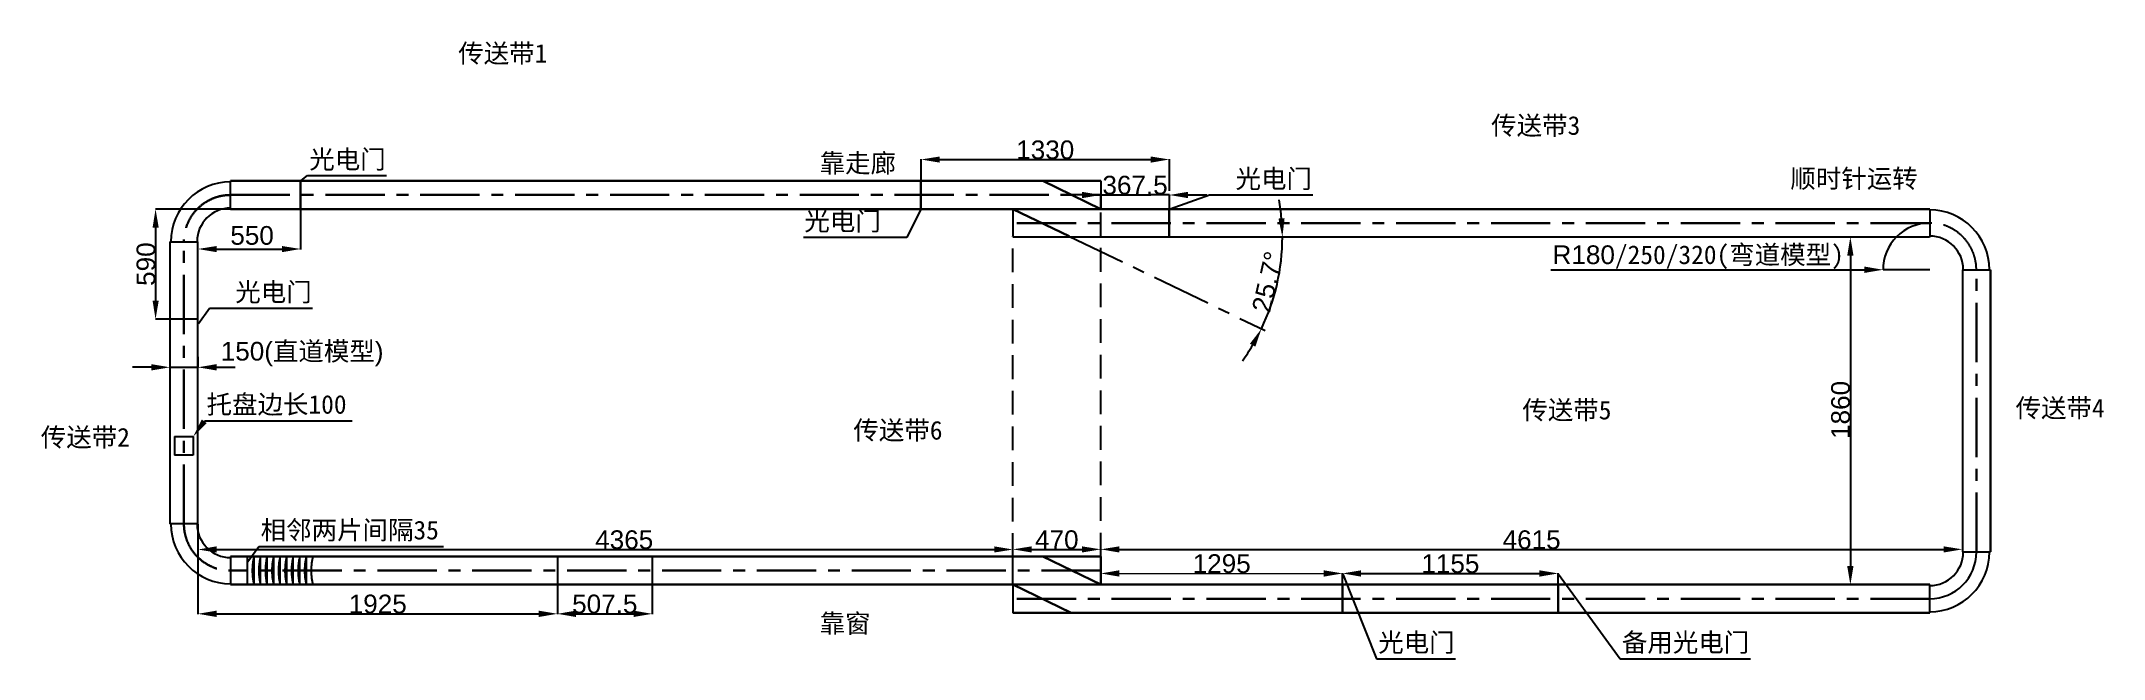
# Model space of a CAD drawing. Header units: millimetres. Extents: x -694 to 10352, y -401 to 2902.
import ezdxf
from ezdxf import colors
from ezdxf.entities.mleader import LeaderData, LeaderLine
from ezdxf.math import Vec2, Vec3

# ---------------------------------------------------------------- set-up
doc = ezdxf.new("R2010")
doc.units = ezdxf.units.MM
doc.header["$LTSCALE"] = 10
doc.linetypes.add('CENTER', pattern=[50.8, 31.75, -6.35, 6.35, -6.35])
doc.linetypes.add('DASHED', pattern=[19.05, 12.7, -6.35])
doc.styles.get("Standard").update_dxf_attribs({"font": 'arial.ttf', "height": 100})
doc.dimstyles.new('ISO-25', dxfattribs={"dimtxt": 2.5, "dimasz": 2.5, "dimexe": 1.25, "dimexo": 0.625, "dimtad": 1, "dimtxsty": 'Standard', "dimcen": 2.5, "dimadec": 0, "dimazin": 0, "dimtfac": 1, "dimtmove": 0, "dimatfit": 3, "dimfxl": 1, "dimarcsym": 0})

# ---------------------------------------------------------------- blocks, each defined once
blk = doc.blocks.new('*D1')
at = {"color": 0, "lineweight": -2, "transparency": 16777216}
for p, q in [((-5, 1829), (-5, 1157)), ((-105, 1158), (-205, 1158)), ((-5, 1158), (145, 1158)), ((145, 1214), (145, 1157)), ((245, 1158), (345, 1158))]:
    blk.add_line(p, q, dxfattribs=at)
at = {"color": 0, "transparency": 16777216}
for points in [[(-105, 1175), (-105, 1141), (-5, 1158)], [(245, 1175), (245, 1141), (145, 1158)]]:
    blk.add_solid(points, dxfattribs=at)
at = {"layer": 'Defpoints', "color": 0, "transparency": 16777216}
for p in [(-5, 1830), (145, 1215), (145, 1158)]:
    blk.add_point(p, dxfattribs=at)
at = {"color": 0, "lineweight": 30, "transparency": 16777216, "insert": (703, 1229), "char_height": 100, "attachment_point": 5}
blk.add_mtext('150({\\fSimSun|b0|i0|c134|p2;直道模型})', dxfattribs=at)
blk = doc.blocks.new('*D2')
at = {"color": 0, "lineweight": -2, "transparency": 16777216}
for p, q in [((695, 2004), (695, 1789)), ((145, 1791), (145, 1792)), ((245, 1791), (595, 1791))]:
    blk.add_line(p, q, dxfattribs=at)
at = {"color": 0, "transparency": 16777216}
for points in [[(245, 1807), (245, 1774), (145, 1791)], [(595, 1807), (595, 1774), (695, 1791)]]:
    blk.add_solid(points, dxfattribs=at)
at = {"layer": 'Defpoints', "color": 0, "transparency": 16777216}
for p in [(695, 2005), (145, 1791), (695, 1791)]:
    blk.add_point(p, dxfattribs=at)
at = {"color": 0, "lineweight": 30, "transparency": 16777216, "insert": (435, 1863), "char_height": 100, "attachment_point": 5}
blk.add_mtext('550', dxfattribs=at)
blk = doc.blocks.new('*D3')
at = {"color": 0, "lineweight": -2, "transparency": 16777216}
for p, q in [((145, 318), (145, 182)), ((245, 183), (4410, 183)), ((4510, -4), (4510, 184))]:
    blk.add_line(p, q, dxfattribs=at)
at = {"color": 0, "transparency": 16777216}
for points in [[(245, 200), (245, 167), (145, 183)], [(4410, 200), (4410, 167), (4510, 183)]]:
    blk.add_solid(points, dxfattribs=at)
at = {"layer": 'Defpoints', "color": 0, "transparency": 16777216}
for p in [(145, 319), (4510, 183), (4510, -5)]:
    blk.add_point(p, dxfattribs=at)
at = {"color": 0, "lineweight": 30, "transparency": 16777216, "insert": (2428, 235), "char_height": 100, "attachment_point": 5}
blk.add_mtext('4365', dxfattribs=at)
blk = doc.blocks.new('*D4')
at = {"color": 0, "lineweight": -2, "transparency": 16777216}
for p, q in [((4510, 121), (4510, 185)), ((4610, 184), (4880, 184)), ((4980, 121), (4980, 185))]:
    blk.add_line(p, q, dxfattribs=at)
at = {"color": 0, "transparency": 16777216}
for points in [[(4610, 200), (4610, 167), (4510, 184)], [(4880, 200), (4880, 167), (4980, 184)]]:
    blk.add_solid(points, dxfattribs=at)
at = {"layer": 'Defpoints', "color": 0, "transparency": 16777216}
for p in [(4510, 120), (4980, 184), (4980, 120)]:
    blk.add_point(p, dxfattribs=at)
at = {"color": 0, "lineweight": 30, "transparency": 16777216, "insert": (4745, 235), "char_height": 100, "attachment_point": 5}
blk.add_mtext('470', dxfattribs=at)
blk = doc.blocks.new('*D5')
at = {"color": 0, "lineweight": -2, "transparency": 16777216}
for p, q in [((4980, -4), (4980, 56)), ((6275, -4), (6275, 56))]:
    blk.add_line(p, q, dxfattribs=at)
at = {"color": 0, "lineweight": 0, "transparency": 16777216}
blk.add_line((5080, 55), (6175, 55), dxfattribs=at)
at = {"color": 0, "transparency": 16777216}
for points in [[(5080, 72), (5080, 38), (4980, 55)], [(6175, 72), (6175, 38), (6275, 55)]]:
    blk.add_solid(points, dxfattribs=at)
at = {"layer": 'Defpoints', "color": 0, "transparency": 16777216}
for p in [(6275, 55), (4980, -5), (6275, -5)]:
    blk.add_point(p, dxfattribs=at)
at = {"color": 0, "lineweight": 30, "transparency": 16777216, "insert": (5628, 107), "char_height": 100, "attachment_point": 5}
blk.add_mtext('1295', dxfattribs=at)
blk = doc.blocks.new('*D6')
at = {"color": 0, "lineweight": -2, "transparency": 16777216}
for p, q in [((6275, -4), (6275, 56)), ((6375, 55), (7330, 55)), ((7430, -4), (7430, 56))]:
    blk.add_line(p, q, dxfattribs=at)
at = {"color": 0, "transparency": 16777216}
for points in [[(6375, 72), (6375, 38), (6275, 55)], [(7330, 72), (7330, 38), (7430, 55)]]:
    blk.add_solid(points, dxfattribs=at)
at = {"layer": 'Defpoints', "color": 0, "transparency": 16777216}
for p in [(7430, 55), (6275, -5), (7430, -5)]:
    blk.add_point(p, dxfattribs=at)
at = {"color": 0, "lineweight": 30, "transparency": 16777216, "insert": (6853, 107), "char_height": 100, "attachment_point": 5}
blk.add_mtext('1155', dxfattribs=at)
blk = doc.blocks.new('*D7')
at = {"color": 0, "lineweight": -2, "transparency": 16777216}
for p, q in [((4980, 146), (4980, 185)), ((5080, 184), (9495, 184)), ((9595, 199), (9595, 183))]:
    blk.add_line(p, q, dxfattribs=at)
at = {"color": 0, "transparency": 16777216}
for points in [[(5080, 200), (5080, 167), (4980, 184)], [(9495, 200), (9495, 167), (9595, 184)]]:
    blk.add_solid(points, dxfattribs=at)
at = {"layer": 'Defpoints', "color": 0, "transparency": 16777216}
for p in [(4980, 145), (9595, 200), (9595, 184)]:
    blk.add_point(p, dxfattribs=at)
at = {"color": 0, "transparency": 16777216, "insert": (7288, 235), "char_height": 100, "attachment_point": 5}
blk.add_mtext('4615', dxfattribs=at)
blk = doc.blocks.new('*U8')
at = {"linetype": 'CENTER'}
blk.add_line((-18, 90), (-18, -60), dxfattribs=at)
blk.add_arc((322, 15), 313, 166.1438, 193.8562, dxfattribs=at)
blk = doc.blocks.new('*U9')
at = {"color": 0, "linetype": 'ByBlock', "lineweight": -2, "transparency": 16777216}
for p in [(0, 0), (35, 0), (70, 0), (105, 0), (140, 0), (175, 0), (210, 0), (245, 0), (280, 0), (315, 0)]:
    blk.add_blockref('*U8', p, dxfattribs=at)
blk = doc.blocks.new('*D10')
at = {"color": 0, "lineweight": -2, "transparency": 16777216}
for start, end in [(5.0665, 10.133), (334.3, 360), (324.167, 329.2335)]:
    blk.add_arc((4822, 1855), 1131, start, end, dxfattribs=at)
at = {"color": 0, "transparency": 16777216}
for points in [[(5965, 1956), (5932, 1954), (5953, 1855)], [(5779, 1284), (5808, 1268), (5841, 1364)]]:
    blk.add_solid(points, dxfattribs=at)
at = {"layer": 'Defpoints', "color": 0, "transparency": 16777216}
for p in [(4510, 1855), (4810, 1861), (9380, 1855), (5903, 1522), (5860, 1355)]:
    blk.add_point(p, dxfattribs=at)
at = {"color": 0, "transparency": 16777216, "insert": (5874, 1615), "char_height": 100, "attachment_point": 5, "rotation": 77.15}
blk.add_mtext('25.7°', dxfattribs=at)
blk = doc.blocks.new('*D11')
at = {"color": 0, "lineweight": -2, "transparency": 16777216}
for p, q in [((9419, 1855), (8994, 1855)), ((8995, 1755), (8995, 95)), ((9419, -5), (8994, -5))]:
    blk.add_line(p, q, dxfattribs=at)
at = {"color": 0, "transparency": 16777216}
for points in [[(8978, 1755), (9012, 1755), (8995, 1855)], [(8978, 95), (9012, 95), (8995, -5)]]:
    blk.add_solid(points, dxfattribs=at)
at = {"layer": 'Defpoints', "color": 0, "transparency": 16777216}
for p in [(9420, 1855), (8995, -5), (9420, -5)]:
    blk.add_point(p, dxfattribs=at)
at = {"color": 0, "transparency": 16777216, "insert": (8943, 930), "char_height": 100, "attachment_point": 5, "rotation": 90}
blk.add_mtext('1860', dxfattribs=at)
blk = doc.blocks.new('*D12')
at = {"color": 0, "lineweight": -2, "transparency": 16777216}
for p, q in [((4018, 2156), (4018, 2271)), ((4118, 2270), (5248, 2270)), ((5348, 2102), (5348, 2271))]:
    blk.add_line(p, q, dxfattribs=at)
at = {"color": 0, "transparency": 16777216}
for points in [[(4118, 2286), (4118, 2253), (4018, 2270)], [(5248, 2286), (5248, 2253), (5348, 2270)]]:
    blk.add_solid(points, dxfattribs=at)
at = {"layer": 'Defpoints', "color": 0, "transparency": 16777216}
for p in [(5348, 2270), (4018, 2155), (5348, 2101)]:
    blk.add_point(p, dxfattribs=at)
at = {"color": 0, "transparency": 16777216, "insert": (4683, 2321), "char_height": 100, "attachment_point": 5}
blk.add_mtext('1330', dxfattribs=at)
blk = doc.blocks.new('*D13')
at = {"color": 0, "lineweight": -2, "transparency": 16777216}
for p, q in [((319, 2005), (-83, 2005)), ((-82, 1905), (-82, 1515)), ((-6, 1415), (-83, 1415))]:
    blk.add_line(p, q, dxfattribs=at)
at = {"color": 0, "transparency": 16777216}
for points in [[(-98, 1905), (-65, 1905), (-82, 2005)], [(-98, 1515), (-65, 1515), (-82, 1415)]]:
    blk.add_solid(points, dxfattribs=at)
at = {"layer": 'Defpoints', "color": 0, "transparency": 16777216}
for p in [(320, 2005), (-82, 1415), (-5, 1415)]:
    blk.add_point(p, dxfattribs=at)
at = {"color": 0, "transparency": 16777216, "insert": (-133, 1710), "char_height": 100, "attachment_point": 5, "rotation": 90}
blk.add_mtext('590', dxfattribs=at)
blk = doc.blocks.new('*D14')
at = {"color": 0, "lineweight": -2, "transparency": 16777216}
for p, q in [((145, 319), (145, -162)), ((2070, -6), (2070, -162)), ((245, -161), (1970, -161))]:
    blk.add_line(p, q, dxfattribs=at)
at = {"color": 0, "transparency": 16777216}
for points in [[(245, -144), (245, -178), (145, -161)], [(1970, -144), (1970, -178), (2070, -161)]]:
    blk.add_solid(points, dxfattribs=at)
at = {"layer": 'Defpoints', "color": 0, "transparency": 16777216}
for p in [(145, 319), (2070, -5), (2070, -161)]:
    blk.add_point(p, dxfattribs=at)
at = {"color": 0, "transparency": 16777216, "insert": (1108, -109), "char_height": 100, "attachment_point": 5}
blk.add_mtext('1925', dxfattribs=at)
blk = doc.blocks.new('*D16')
at = {"color": 0, "lineweight": -2, "transparency": 16777216}
for p, q in [((2070, -1), (2070, -162)), ((2578, -6), (2578, -162)), ((2170, -161), (2478, -161))]:
    blk.add_line(p, q, dxfattribs=at)
at = {"color": 0, "transparency": 16777216}
for points in [[(2170, -144), (2170, -178), (2070, -161)], [(2478, -144), (2478, -178), (2578, -161)]]:
    blk.add_solid(points, dxfattribs=at)
at = {"layer": 'Defpoints', "color": 0, "transparency": 16777216}
for p in [(2070, -1), (2578, -5), (2578, -161)]:
    blk.add_point(p, dxfattribs=at)
at = {"color": 0, "transparency": 16777216, "insert": (2324, -109), "char_height": 100, "attachment_point": 5}
blk.add_mtext('507.5', dxfattribs=at)
blk = doc.blocks.new('*D17')
at = {"color": 0, "lineweight": -2, "transparency": 16777216}
for p, q in [((7390, 1680), (9070, 1680)), ((9420, 1680), (9170, 1680))]:
    blk.add_line(p, q, dxfattribs=at)
blk.add_arc((9420, 1680), 250, 90.1432, 180.2865, dxfattribs=at)
at = {"color": 0, "transparency": 16777216}
blk.add_solid([(9070, 1697), (9070, 1663), (9170, 1680)], dxfattribs=at)
at = {"layer": 'Defpoints', "color": 0, "transparency": 16777216}
for p in [(9170, 1680), (9420, 1680)]:
    blk.add_point(p, dxfattribs=at)
at = {"color": 0, "transparency": 16777216, "insert": (8180, 1747), "char_height": 100, "attachment_point": 5}
blk.add_mtext('R180{\\fSimSun|b0|i0|c134|p2;/250/320(弯道模型)}', dxfattribs=at)
blk = doc.blocks.new('*D20')
at = {"color": 0, "lineweight": -2, "transparency": 16777216}
for p, q in [((4880, 2080), (4780, 2080)), ((4980, 2006), (4980, 2081)), ((4980, 2080), (5080, 2080)), ((5080, 2080), (5248, 2080)), ((5348, 2080), (5248, 2080)), ((5348, 2006), (5348, 2081)), ((5448, 2080), (5548, 2080))]:
    blk.add_line(p, q, dxfattribs=at)
at = {"color": 0, "transparency": 16777216}
for points in [[(4880, 2097), (4880, 2063), (4980, 2080)], [(5448, 2097), (5448, 2063), (5348, 2080)]]:
    blk.add_solid(points, dxfattribs=at)
at = {"layer": 'Defpoints', "color": 0, "transparency": 16777216}
for p in [(4980, 2005), (5348, 2080), (5348, 2005)]:
    blk.add_point(p, dxfattribs=at)
at = {"color": 0, "transparency": 16777216, "insert": (5164, 2132), "char_height": 100, "attachment_point": 5}
blk.add_mtext('367.5', dxfattribs=at)

msp = doc.modelspace()

# ---------------------------------------------------------------- linework, layer by layer
at = {"lineweight": 30}
for p, q in [((320, 2155), (4980, 2155)), ((4669.945, 2155), (4980, 2005)), ((9419.998, 2005), (320, 2005)), ((4510, 2005), (4811.288, 1860)), ((9745, 170), (9745, 1680)), ((320, 145), (4980, 145)), ((4669.622, 145), (4980, -4.375)), ((4980, 145), (4980, -5)), ((320, -5), (9420, -5)), ((4510, -5), (4821.677, -155)), ((4510, -155), (9420, -155))]:
    msp.add_line(p, q, dxfattribs=at)
for p, q in [((320, 2005), (320, 2155)), ((4980, 2155), (4980, 2005)), ((4510, 2005), (4510, 1860)), ((9419.998, 2005), (9419.998, 1855)), ((-5, 1830), (145, 1830)), ((9380, 1855), (4510, 1855)), ((9595, 1680), (9595, 170)), ((9595, 1680), (9745, 1680)), ((145, 320), (-5, 320)), ((320, 145), (320, -5)), ((9595, 170), (9745, 170)), ((4510, -5), (4510, -155)), ((9420, -155), (9420, -5))]:
    msp.add_line(p, q)
at = {"color": 3, "lineweight": 30}
for p, q in [((695, 2155), (695, 2005)), ((4017.5, 2155), (4017.5, 2005)), ((5347.5, 2005), (5347.5, 1860)), ((6275, -5), (6275, -155)), ((7430, -5), (7430, -155))]:
    msp.add_line(p, q, dxfattribs=at)
at = {"linetype": 'DASHED'}
for p, q in [((4980, 145.625), (4980, 2005)), ((4510, 142.708), (4510, 1860))]:
    msp.add_line(p, q, dxfattribs=at)
at = {"linetype": 'CENTER', "lineweight": 30}
for p, q in [((9419.998, 1930), (4510, 1930)), ((9670, 170), (9670, 1680)), ((9420, -80), (4510, -80))]:
    msp.add_line(p, q, dxfattribs=at)
at = {"linetype": 'Continuous'}
for p, q in [((-5, 1790), (-5, 320)), ((145, 320), (145, 1830))]:
    msp.add_line(p, q, dxfattribs=at)
at = {"linetype": 'CENTER'}
msp.add_line((4810.177, 1860.534), (5860.378, 1355.107), dxfattribs=at)
at = {"color": 3}
for p, q in [((145, 1415), (-5, 1415)), ((2070, 145), (2070, -5)), ((2070, 120), (2070, 0)), ((2577.5, 145), (2577.5, -5.625))]:
    msp.add_line(p, q, dxfattribs=at)
at = {"color": 2}
for p, q in [((20, 788.034), (120, 788.034)), ((20, 788.034), (20, 688.034)), ((120, 788.034), (120, 688.034)), ((120, 688.034), (20, 688.034))]:
    msp.add_line(p, q, dxfattribs=at)
at = {"linetype": 'CENTER', "lineweight": 30}
msp.add_lwpolyline([(4980, 70), (320, 70, -0.414213562), (70, 320), (70, 1830, -0.414213562), (320, 2080), (4980, 2080)], format="xyb", dxfattribs=at)
for centre, radius, start, end in [((320, 1830), 320, 90, 180), ((320, 1830), 180, 90, 180), ((9420, 1680), 320, 0, 90), ((9420, 1680), 180, 0, 90), ((320, 320), 320, 180, 270), ((320, 320), 180, 180, 270), ((9420, 170), 180, 270, 0), ((9420, 170), 250, 270, 0), ((9420, 170), 320, 270, 0)]:
    msp.add_arc(centre, radius, start, end)
at = {"linetype": 'CENTER'}
msp.add_arc((9420, 1680), 250, 0, 90, dxfattribs=at)

# ---------------------------------------------------------------- block references
msp.add_blockref('*U9', (427.096, 55), dxfattribs=at)

# ---------------------------------------------------------------- texts
at = {"char_height": 100, "attachment_point": 1}
for s, width, heights, insert in [('{\\fSimSun|b0|i0|c134|p2;传送带1}', 630.31098, [236.656], (1539.094, 2887.791)), ('{\\fSimSun|b0|i0|c134|p2;传送带3}', 630.31098, [236.656], (7071.363, 2501.937)), ('{\\fSimSun|b0|i0|c134|p2;靠走廊}', 479.16458, [0], (3474.728, 2300.513)), ('{\\fSimSun|b0|i0|c134|p2;顺时针运转}', 1441.25243, [636.967], (8673.867, 2218.211)), ('{\\fSimSun|b0|i0|c134|p2;传送带4}', 630.31098, [236.656], (9879.928, 989.886)), ('{\\fSimSun|b0|i0|c134|p2;传送带6}', 630.31098, [236.656], (3655.536, 871.15)), ('{\\fSimSun|b0|i0|c134|p2;传送带5}', 630.31098, [236.656], (7238.187, 979.298)), ('{\\fSimSun|b0|i0|c134|p2;传送带2}', 630.31098, [236.656], (-696.64, 833.854)), ('{\\fSimSun|b0|i0|c134|p2;靠窗}', 307.56855, [0], (3474.728, -162.302))]:
    msp.add_mtext_dynamic_manual_height_columns(s, width=width, gutter_width=500, heights=heights, dxfattribs=dict(at, insert=insert))

# ---------------------------------------------------------------- dimensions: what is measured, and where the dimension line sits
for base, p1, p2, override, picture, middle in [((5347.5, 2269.551), (4017.5, 2155), (5347.5, 2101.25), {"dimasz": 100}, '*D12', (4682.5, 2321.267)), ((5347.5, 2080), (4980, 2005), (5347.5, 2005), {"dimasz": 100, "dimdsep": 46}, '*D20', (5163.75, 2131.716)), ((2070, -161.052), (145, 319.375), (2070, -5), {"dimasz": 100}, '*D14', (1107.5, -109.37)), ((9595, 183.812), (4980, 145), (9595, 200), {"dimtxt": 100, "dimasz": 100, "dimgap": 0}, '*D7', (7287.5, 234.87))]:
    dim = msp.add_linear_dim(base=base, p1=p1, p2=p2, dimstyle='ISO-25', override=override)
    dim.commit()
    dim.dimension.update_dxf_attribs({"geometry": picture, "text_midpoint": middle})
dim = msp.add_linear_dim(base=(-81.552, 1415), p1=(320, 2005), p2=(-5, 1415), angle=90, dimstyle='ISO-25', override={"dimasz": 100})
dim.commit()
dim.dimension.update_dxf_attribs({"geometry": '*D13', "text_midpoint": (-133.234, 1710)})
at = {"lineweight": 30}
for base, p1, p2, override, picture, middle in [((695, 1790.745), (145, 1790.745), (695, 2005), {"dimtxt": 100, "dimasz": 100, "dimgap": 0, "dimtmove": 2}, '*D2', (435.253, 1862.925)), ((4510, 183.187), (145, 318.75), (4510, -5), {"dimtxt": 100, "dimasz": 100}, '*D3', (2427.5, 183.187))]:
    dim = msp.add_linear_dim(base=base, p1=p1, p2=p2, dimstyle='ISO-25', override=override, dxfattribs=at)
    dim.commit()
    dim.dimension.update_dxf_attribs({"geometry": picture, "text_midpoint": middle, "dimtype": 160})
dim = msp.add_angular_dim_2l(base=(5902.72, 1521.739), line1=((9380, 1855), (4510, 1855)), line2=((4810.177, 1860.534), (5860.378, 1355.107)), text='25.7°', dimstyle='ISO-25', override={"dimtxt": 100, "dimasz": 100})
dim.commit()
dim.dimension.update_dxf_attribs({"geometry": '*D10', "text_midpoint": (5874.204, 1614.906)})
dim = msp.add_radius_dim(center=(9420, 1680), mpoint=(9170, 1680), text='R180{\\fSimSun|b0|i0|c134|p2;/250/320(弯道模型)}', dimstyle='ISO-25', override={"dimasz": 100, "dimcen": 100})
dim.commit()
dim.dimension.update_dxf_attribs({"geometry": '*D17', "text_midpoint": (8179.948, 1746.826)})
dim = msp.add_linear_dim(base=(145, 1158.055), p1=(-5, 1830), p2=(145, 1214.812), text='<>({\\fSimSun|b0|i0|c134|p2;直道模型})', dimstyle='ISO-25', override={"dimtxt": 100, "dimasz": 100, "dimgap": 0, "dimtmove": 1}, dxfattribs=at)
dim.commit()
dim.dimension.update_dxf_attribs({"geometry": '*D1', "text_midpoint": (702.501, 1155.393), "dimtype": 160})
dim = msp.add_linear_dim(base=(8994.914, -5), p1=(9419.998, 1855), p2=(9420, -5), angle=90, dimstyle='ISO-25', override={"dimasz": 100})
dim.commit()
dim.dimension.update_dxf_attribs({"geometry": '*D11', "text_midpoint": (8994.914, 930), "dimtype": 160})
for base, p1, p2, override, picture, middle in [((4980, 183.812), (4510, 120), (4980, 120), {"dimtxt": 100, "dimasz": 100}, '*D4', (4745, 235.495)), ((6275, 55.158), (4980, -5), (6275, -5), {"dimtxt": 100, "dimasz": 100, "dimlwd": 0}, '*D5', (5627.5, 106.84)), ((7430, 55.158), (6275, -5), (7430, -5), {"dimtxt": 100, "dimasz": 100}, '*D6', (6852.5, 106.84))]:
    dim = msp.add_linear_dim(base=base, p1=p1, p2=p2, dimstyle='ISO-25', override=override, dxfattribs=at)
    dim.commit()
    dim.dimension.update_dxf_attribs({"geometry": picture, "text_midpoint": middle})
dim = msp.add_linear_dim(base=(2577.5, -161.052), p1=(2070, -0.625), p2=(2577.5, -5), text='507.5', dimstyle='ISO-25', override={"dimasz": 100})
dim.commit()
dim.dimension.update_dxf_attribs({"geometry": '*D16', "text_midpoint": (2323.75, -109.37)})

# ---------------------------------------------------------------- leaders
ml = msp.add_multileader_mtext('Standard', dxfattribs=at)
ml.set_content('{\\fSimSun|b0|i0|c134|p2;光电门}', color=256)
ml.set_leader_properties()
ml.build(insert=Vec2(0, 0))
ml.multileader.update_dxf_attribs({"text_left_attachment_type": 5})
ctx = ml.context
ctx.base_point, ctx.char_height, ctx.plane_origin = Vec3(739.318, 2184.166), 100, Vec3(670, 2100)
ctx.left_attachment = 5
notes = []
notes.append((ctx, [(0, (1, 1, 0), (731.318, 2184.166), (1, 0), 8, [(0, [(695, 2155)], 0, [])])]))
ctx.mtext.insert, ctx.mtext.flow_direction = Vec3(741.318, 2320.926), 5
ml = msp.add_multileader_mtext('Standard', dxfattribs=at)
ml.set_content('{\\fSimSun|b0|i0|c134|p2;光电门}', color=256)
ml.set_leader_properties()
ml.build(insert=Vec2(0, 0))
ml.multileader.update_dxf_attribs({"text_left_attachment_type": 5})
ctx = ml.context
ctx.base_point, ctx.char_height, ctx.plane_origin = Vec3(5700.274, 2080), 100, Vec3(5322.5, 1980)
ctx.left_attachment = 5
notes.append((ctx, [(0, (1, 1, 0), (5563.513, 2080), (1, 0), 136.76, [(0, [(5347.5, 2005)], 0, [])])]))
ctx.mtext.insert, ctx.mtext.flow_direction = Vec3(5702.274, 2216.76), 5
ml = msp.add_multileader_mtext('Standard', dxfattribs=at)
ml.set_content('{\\fSimSun|b0|i0|c134|p2;光电门}', color=256)
ml.set_leader_properties()
ml.build(insert=Vec2(0, 0))
ml.multileader.update_dxf_attribs({"text_left_attachment_type": 5, "text_right_attachment_type": 5})
ctx = ml.context
ctx.base_point, ctx.char_height, ctx.plane_origin = Vec3(3393.929, 1853.21), 100, Vec3(3337.751, 1732.447)
ctx.left_attachment, ctx.right_attachment, ctx.text_align_type = 5, 5, 2
notes.append((ctx, [(1, (1, 1, 0), (3940.835, 1853.21), (-1, 0), 136.76, [(0, [(4017.5, 2005)], 0, [])])]))
ctx.mtext.insert, ctx.mtext.alignment, ctx.mtext.flow_direction = Vec3(3802.075, 1989.97), 3, 5
ml = msp.add_multileader_mtext('Standard', dxfattribs=at)
ml.set_content('{\\fSimSun|b0|i0|c134|p2;光电门}', color=256)
ml.set_leader_properties()
ml.build(insert=Vec2(0, 0))
ml.multileader.update_dxf_attribs({"text_left_attachment_type": 5})
ctx = ml.context
ctx.base_point, ctx.char_height, ctx.plane_origin = Vec3(343.079, 1474.166), 100, Vec3(145, 1390)
ctx.left_attachment = 5
notes.append((ctx, [(0, (1, 1, 0), (206.318, 1474.166), (1, 0), 136.76, [(0, [(145, 1390)], 0, [])])]))
ctx.mtext.insert, ctx.mtext.flow_direction = Vec3(345.079, 1610.926), 5
ml = msp.add_multileader_mtext('Standard', dxfattribs=at)
ml.set_content('{\\fSimSun|b0|i0|c134|p2;托盘边长100}', color=256)
ml.set_leader_properties()
ml.build(insert=Vec2(0, 0))
ml.multileader.update_dxf_attribs({"text_left_attachment_type": 5, "arrow_head_size": 100})
ctx = ml.context
ctx.base_point, ctx.char_height, ctx.arrow_head_size, ctx.plane_origin = Vec3(189.318, 872.2), 100, 100, Vec3(120, 788.034)
ctx.left_attachment = 5
notes.append((ctx, [(0, (1, 1, 0), (181.318, 872.2), (1, 0), 8, [(0, [(120, 788.034)], 0, [])])]))
ctx.mtext.insert, ctx.mtext.flow_direction = Vec3(191.318, 1009.519), 5
ml = msp.add_multileader_mtext('Standard', dxfattribs=at)
ml.set_content('{\\fSimSun|b0|i0|c134|p2;相邻两片间隔35}', color=256)
ml.set_leader_properties()
ml.build(insert=Vec2(0, 0))
ml.multileader.update_dxf_attribs({"text_left_attachment_type": 5})
ctx = ml.context
ctx.base_point, ctx.char_height, ctx.plane_origin = Vec3(478.914, 199.166), 100, Vec3(409.596, 115)
ctx.left_attachment = 5
notes.append((ctx, [(0, (1, 1, 0), (470.914, 199.166), (1, 0), 8, [(0, [(409.596, 115)], 0, [])])]))
ctx.mtext.insert, ctx.mtext.flow_direction = Vec3(480.914, 337.044), 5
ml = msp.add_multileader_mtext('Standard', dxfattribs=at)
ml.set_content('{\\fSimSun|b0|i0|c134|p2;光电门}', color=256)
ml.set_leader_properties()
ml.build(insert=Vec2(0, 0))
ml.multileader.update_dxf_attribs({"text_left_attachment_type": 5})
ctx = ml.context
ctx.base_point, ctx.char_height, ctx.plane_origin = Vec3(6464.491, -401.178), 100, Vec3(6250, 0.625)
ctx.left_attachment = 5
notes.append((ctx, [(0, (1, 1, 0), (6456.491, -401.178), (1, 0), 8, [(0, [(6275, 55.158)], 0, [])])]))
ctx.mtext.insert, ctx.mtext.flow_direction = Vec3(6466.491, -264.418), 5
ml = msp.add_multileader_mtext('Standard', dxfattribs=at)
ml.set_content('{\\fSimSun|b0|i0|c134|p2;备用光电门}', color=256)
ml.set_leader_properties()
ml.build(insert=Vec2(0, 0))
ml.multileader.update_dxf_attribs({"text_left_attachment_type": 5})
ctx = ml.context
ctx.base_point, ctx.char_height, ctx.plane_origin = Vec3(7769.491, -401.178), 100, Vec3(7555, 0)
ctx.left_attachment = 5
notes.append((ctx, [(0, (1, 1, 0), (7761.491, -401.178), (1, 0), 8, [(0, [(7430, 55.158)], 0, [])])]))
ctx.mtext.insert, ctx.mtext.flow_direction = Vec3(7771.491, -263.86), 5
for ctx, leaders in notes:
    for number, flags, end, landing, length, lines in leaders:
        leader = LeaderData()
        leader.index, (leader.has_last_leader_line, leader.has_dogleg_vector, leader.attachment_direction) = number, flags
        leader.last_leader_point, leader.dogleg_vector, leader.dogleg_length = Vec3(end), Vec3(landing), length
        for number, points, colour, breaks in lines:
            line = LeaderLine()
            line.index, line.vertices, line.color, line.breaks = number, Vec3.list(points), colors.encode_raw_color(colour), breaks
            leader.lines.append(line)
        ctx.leaders.append(leader)

doc.saveas('drawing.dxf')
